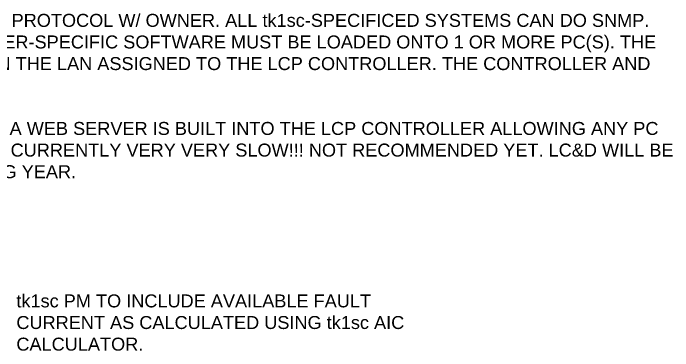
# Model space of a CAD drawing. Header units: millimetres. Extents: x 75 to 988, y 53 to 741.
# Drawn here: x 793.9 to 987.5, y 641.6 to 740.8 of the extents above; entities that cross this region are included whole.
import ezdxf

# ---------------------------------------------------------------- set-up
doc = ezdxf.new("R2010")
doc.units = ezdxf.units.MM

msp = doc.modelspace()

# ---------------------------------------------------------------- texts
at = {"char_height": 3.81, "attachment_point": 1}
for s, width, insert in [('{\\fArial|b0|i0|c0|p34;tk1sc PM TO VERIFY NETWORK COMMUNICATIONS PROTOCOL W/ OWNER. ALL tk1sc-SPECIFICED SYSTEMS CAN DO SNMP. GENERALLY - "SNMP" MEANS THAT MANUFACTURER-SPECIFIC SOFTWARE MUST BE LOADED ONTO 1 OR MORE PC(S). THE SOFTWARE LOOKS AT A SPECIFIC IP ADDRESS ON THE LAN ASSIGNED TO THE LCP CONTROLLER. THE CONTROLLER AND THE SOFTWARE THE EXCHANGE INFO.\\P\\PONLY WATTSTOPPER HAS A WEB OPTION WHERE A WEB SERVER IS BUILT INTO THE LCP CONTROLLER ALLOWING ANY PC WITH A BROWSER TO ACCESS IT. THIS SYSTEM IS CURRENTLY VERY VERY SLOW!!! NOT RECOMMENDED YET. LC&D WILL BE ROLLING OUT TRUE WEB INTERFACE THIS COMING YEAR.  }', 330.1943, (660.7, 740.55)), ('{\\fArial|b0|i0|c0|p34;tk1sc PM TO INCLUDE AVAILABLE FAULT CURRENT AS CALCULATED USING tk1sc AIC CALCULATOR.}', 121.7826, (794.86, 658.13))]:
    msp.add_mtext_dynamic_manual_height_columns(s, width=width, gutter_width=107.54, heights=[59.59], dxfattribs=dict(at, insert=insert))

doc.saveas('drawing.dxf')
